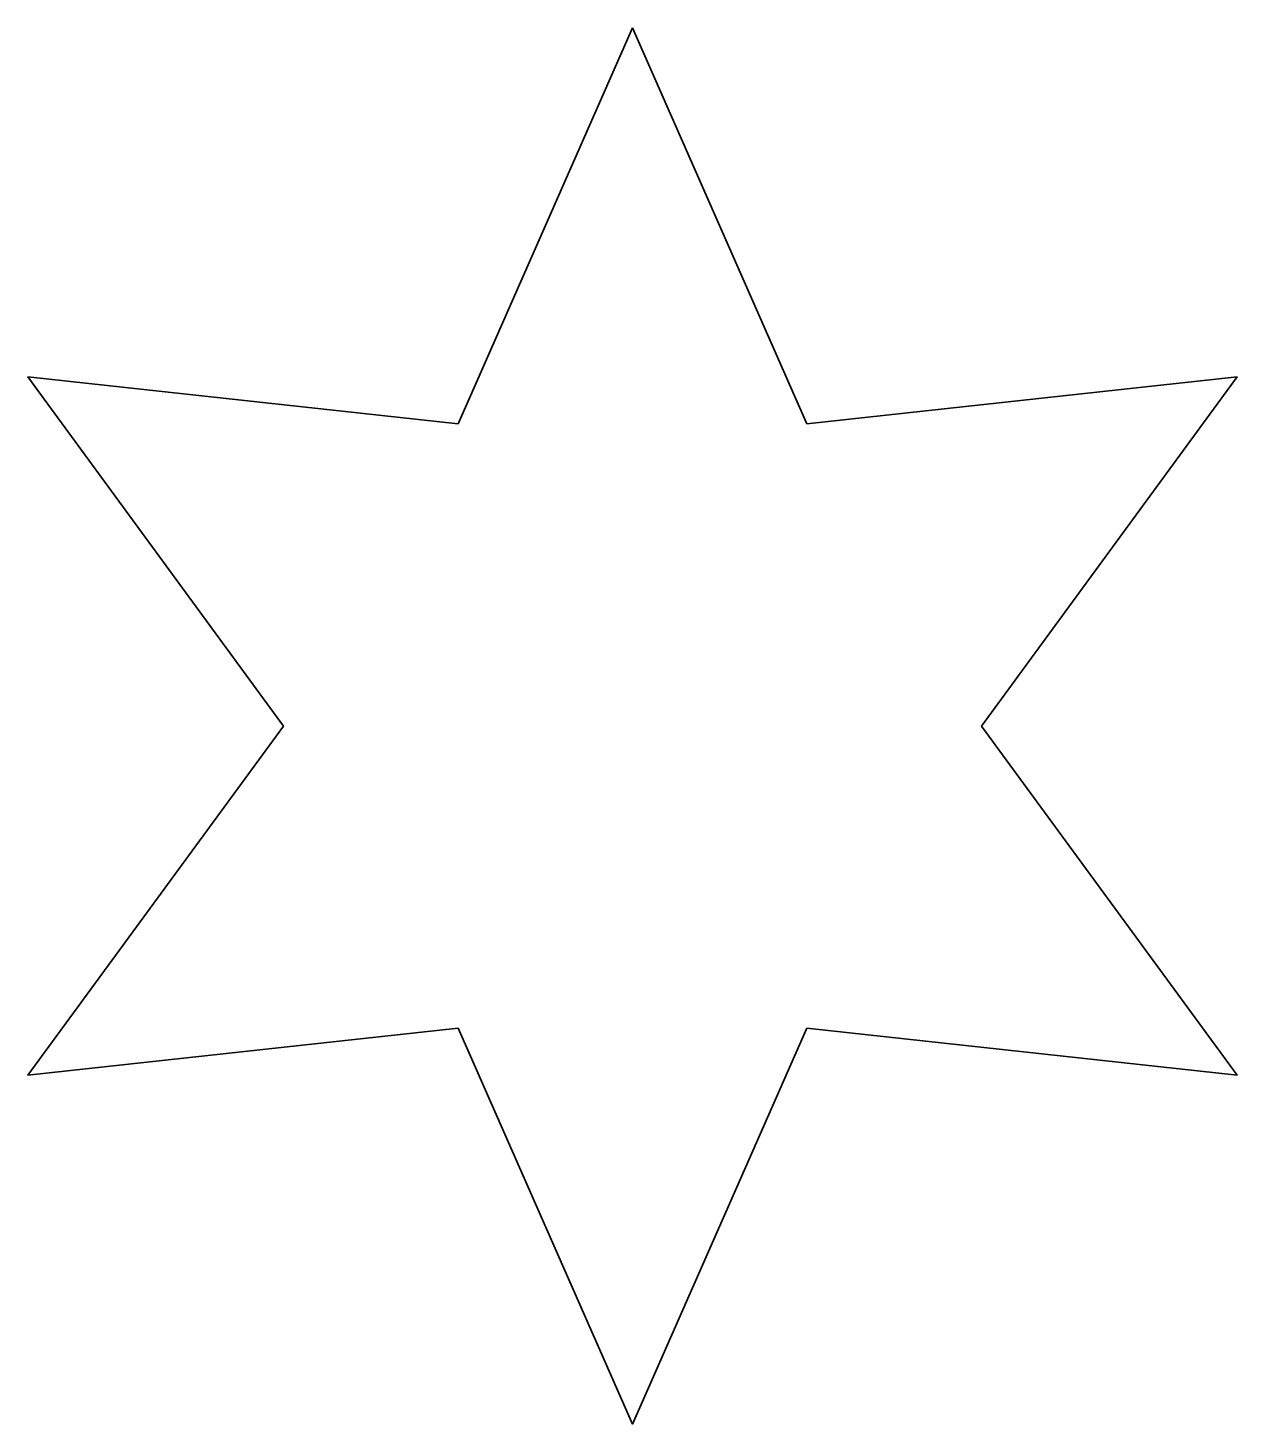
# Model space of a CAD drawing. Header units: inches. Extents: x 13 to 113, y -188 to -72.
import ezdxf

# ---------------------------------------------------------------- set-up
doc = ezdxf.new("R2010")
doc.units = ezdxf.units.IN
doc.header["$MEASUREMENT"] = 0
doc.layers.add('Capa 1', color=7, linetype='Continuous')

msp = doc.modelspace()

# ---------------------------------------------------------------- linework, layer by layer
at = {"layer": 'Capa 1', "color": 250, "lineweight": 35}
msp.add_lwpolyline([(62.87, -72.04), (77.3, -104.78), (112.87, -100.91), (91.74, -129.78), (112.87, -158.65), (77.3, -154.78), (62.87, -187.51), (48.44, -154.78), (12.87, -158.65), (34, -129.78), (12.87, -100.91), (48.44, -104.78), (62.87, -72.04)], dxfattribs=at)

doc.saveas('drawing.dxf')
